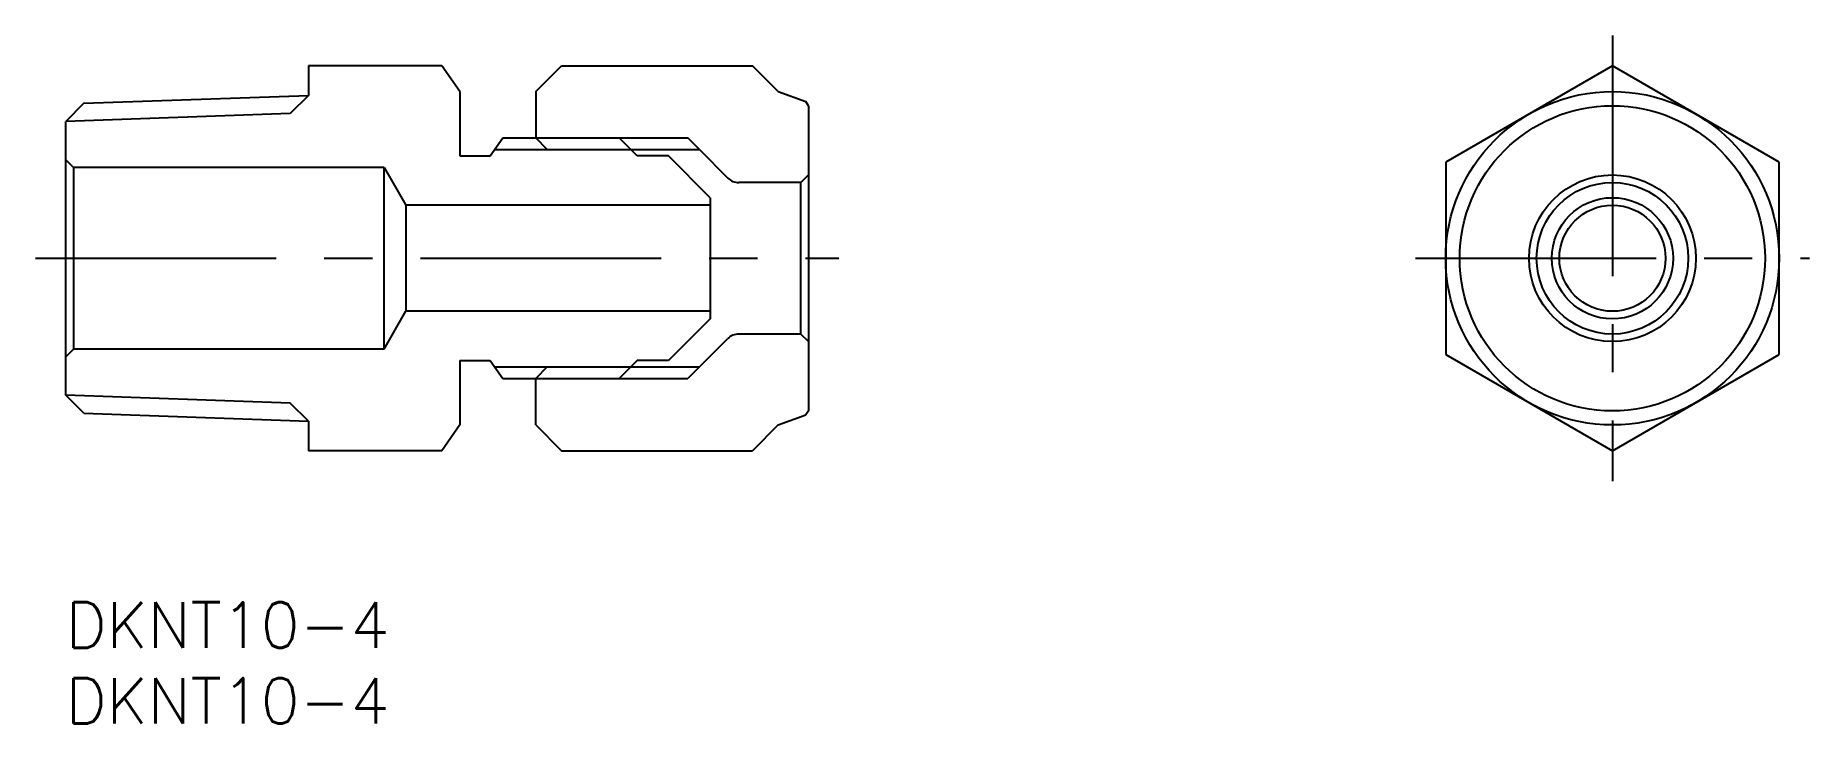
# Model space of a CAD drawing. Extents: x -2 to 115, y -8 to 37.
import ezdxf

# ---------------------------------------------------------------- set-up
doc = ezdxf.new("R2010")
doc.units = 0
doc.header["$LTSCALE"] = 0.5
doc.linetypes.add('CENTER', pattern=[50.8, 31.75, -6.35, 6.35, -6.35])
doc.linetypes.add('DASHED', pattern=[19.05, 12.7, -6.35])
for name, color, linetype in [('MSM_CENTER', 1, 'CENTER'), ('MSM_CONTINUOUS', 7, 'CONTINUOUS'), ('MSM_DASHED', 4, 'DASHED'), ('MSM_NARROW', 5, 'CONTINUOUS'), ('MSM_PART_NUMBER', 7, 'CONTINUOUS')]:
    doc.layers.add(name, color=color, linetype=linetype)
doc.styles.get("Standard").update_dxf_attribs({"font": 'txt.shx', "height": 3, "bigfont": 'bigfont.shx'})

# ---------------------------------------------------------------- blocks, each defined once
blk = doc.blocks.new('*U2')
at = {"layer": 'MSM_PART_NUMBER'}
blk.add_text('DKNT10-4', height=3, dxfattribs=at).set_placement((0, -3))
blk = doc.blocks.new('*U3')
at = {"layer": 'MSM_PART_NUMBER'}
blk.add_text('DKNT10-4', height=3, dxfattribs=at).set_placement((0, -8))

msp = doc.modelspace()

# ---------------------------------------------------------------- linework, layer by layer
at = {"layer": 'MSM_CENTER'}
for p, q in [((102.03, 37.4), (102.03, 8)), ((-2, 22.7), (51, 22.7)), ((89.03, 22.7), (115.03, 22.7))]:
    msp.add_line(p, q, dxfattribs=at)
at = {"layer": 'MSM_CONTINUOUS'}
for p, q in [((16, 35.4), (16, 33.45)), ((24.81, 35.4), (16, 35.4)), ((26, 33.7), (24.81, 35.4)), ((31, 33.7), (32.7, 35.4)), ((32.7, 35.4), (45.3, 35.4)), ((47, 33.7), (45.3, 35.4)), ((102.03, 35.4), (91.03, 29.05)), ((113.03, 29.05), (102.03, 35.4)), ((1.2, 32.94), (0, 31.73)), ((1.2, 32.94), (16, 33.45)), ((26, 33.7), (26, 29.45)), ((31, 33.7), (31, 30.64)), ((47, 33.7), (48.81, 33.04)), ((49, 32.77), (48.81, 33.04)), ((49, 32.77), (49, 12.63)), ((0, 13.67), (0, 31.73)), ((28, 29.45), (28.83, 30.64)), ((28.83, 30.64), (36.51, 30.64)), ((37.7, 29.45), (36.51, 30.64)), ((26, 29.45), (28, 29.45)), ((31.76, 29.88), (41.8, 29.88)), ((39.75, 29.45), (37.7, 29.45)), ((42.5, 26.7), (39.75, 29.45)), ((41.8, 29.88), (43.68, 27.99)), ((0, 29.2), (0.5, 28.7)), ((0.5, 28.7), (0.5, 16.7)), ((21, 28.7), (0.5, 28.7)), ((21, 16.7), (21, 28.7)), ((21, 28.7), (22.44, 26.2)), ((49, 28.2), (48.5, 27.7)), ((91.03, 29.05), (91.03, 16.35)), ((113.03, 16.35), (113.03, 29.05)), ((48.5, 27.7), (44.39, 27.7)), ((48.5, 17.7), (48.5, 27.7)), ((22.44, 26.2), (22.44, 19.2)), ((42.5, 26.2), (22.44, 26.2)), ((42.5, 26.7), (42.5, 18.7)), ((21, 16.7), (22.44, 19.2)), ((42.5, 19.2), (22.44, 19.2)), ((42.5, 18.7), (39.75, 15.95)), ((48.5, 17.7), (44.39, 17.7)), ((49, 17.2), (48.5, 17.7)), ((0, 16.2), (0.5, 16.7)), ((21, 16.7), (0.5, 16.7)), ((41.8, 15.53), (43.68, 17.41)), ((26, 15.95), (26, 11.7)), ((26, 15.95), (28, 15.95)), ((28, 15.95), (28.83, 14.76)), ((31.76, 15.53), (41.8, 15.53)), ((37.7, 15.95), (36.51, 14.76)), ((39.75, 15.95), (37.7, 15.95)), ((91.03, 16.35), (102.03, 10)), ((102.03, 10), (113.03, 16.35)), ((28.83, 14.76), (36.51, 14.76)), ((31, 11.7), (31, 14.76)), ((1.2, 12.47), (0, 13.67)), ((1.2, 12.47), (16, 11.95)), ((16, 11.95), (16, 10)), ((47, 11.7), (48.81, 12.36)), ((49, 12.63), (48.81, 12.36)), ((26, 11.7), (24.81, 10)), ((31, 11.7), (32.7, 10)), ((47, 11.7), (45.3, 10)), ((24.81, 10), (16, 10)), ((32.7, 10), (45.3, 10))]:
    msp.add_line(p, q, dxfattribs=at)
for radius in [11, 10.07, 5.5, 5, 4, 3.5]:
    msp.add_circle((102.03, 22.7), radius, dxfattribs=at)
for centre, start, end in [((44.39, 28.7), 225, 270), ((44.39, 16.7), 90, 135)]:
    msp.add_arc(centre, 1, start, end, dxfattribs=at)
at = {"layer": 'MSM_DASHED'}
for p, q in [((31.76, 29.88), (31, 30.64)), ((31.76, 15.53), (31, 14.76))]:
    msp.add_line(p, q, dxfattribs=at)
at = {"layer": 'MSM_NARROW'}
for p, q in [((16, 33.45), (14.8, 32.25)), ((14.8, 32.25), (0, 31.73)), ((31, 30.64), (41.04, 30.64)), ((41.8, 29.88), (41.04, 30.64)), ((28.3, 29.88), (37.28, 29.88)), ((28.3, 15.53), (37.28, 15.53)), ((41.8, 15.53), (41.04, 14.76)), ((31, 14.76), (41.04, 14.76)), ((14.8, 13.15), (0, 13.67)), ((16, 11.95), (14.8, 13.15))]:
    msp.add_line(p, q, dxfattribs=at)

# ---------------------------------------------------------------- block references
at = {"layer": 'MSM_CONTINUOUS'}
for name in ['*U2', '*U3']:
    msp.add_blockref(name, (0, 0), dxfattribs=at)

doc.saveas('drawing.dxf')
